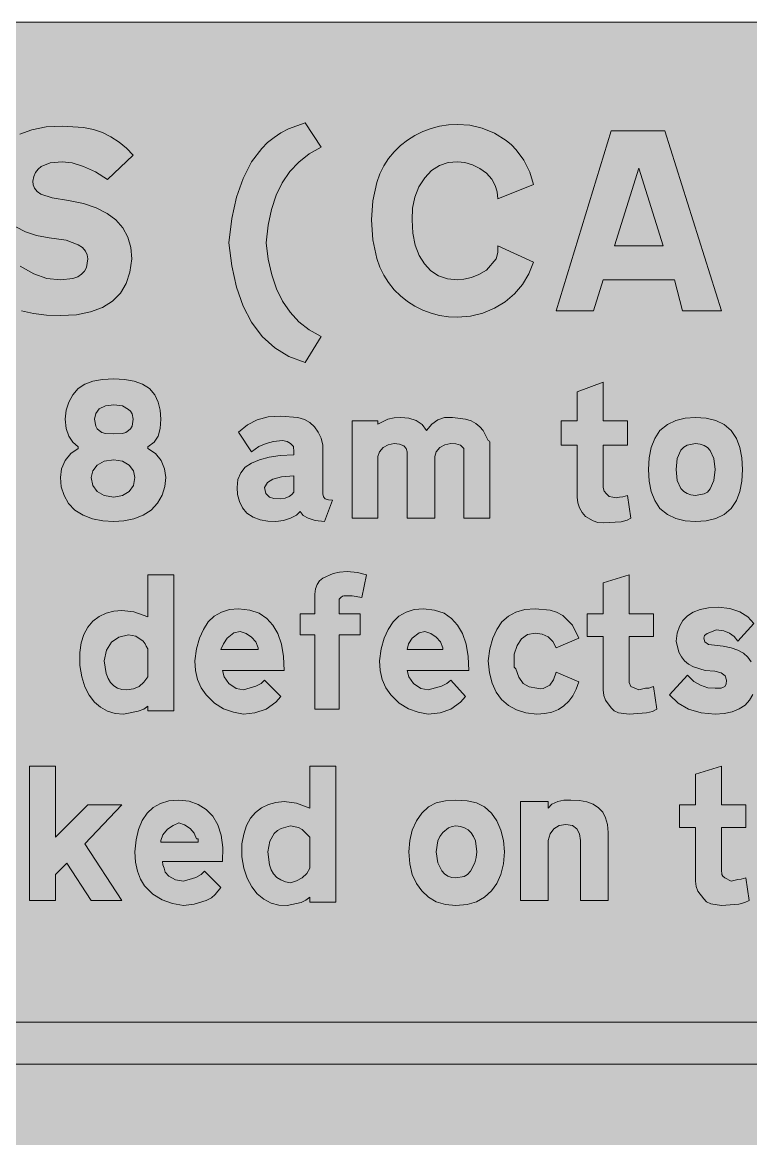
# Model space of a CAD drawing. Header units: metres. Extents: x 10 to 559, y 12 to 260.
# Drawn here: x 248.5 to 329.4, y 135.9 to 259.9 of the extents above; entities that cross this region are included whole.
import ezdxf

# ---------------------------------------------------------------- set-up
doc = ezdxf.new("R2010")
doc.units = ezdxf.units.M
doc.layers.add('FILL_BLACK_000000', color=7, linetype='Continuous', true_color=0x000000)
doc.layers.add('FILL_YELLOW_FFFF00', color=7, linetype='Continuous', true_color=0xffff00)

msp = doc.modelspace()

# ---------------------------------------------------------------- hatches: boundary and pattern name
at = {"layer": 'FILL_BLACK_000000', "true_color": 0x000000}
h = msp.add_hatch(color=7, dxfattribs=at)
h.dxf.hatch_style = 1
h.paths.add_polyline_path([(249.7, 241.88), (249.84, 241.49), (250.12, 241.14), (250.56, 240.84), (251.82, 240.41), (253.62, 240.12), (255.27, 239.78), (256.69, 239.31), (257.9, 238.7), (258.88, 237.96), (259.65, 237.08), (260.2, 236.07), (260.53, 234.92), (260.64, 233.64), (260.45, 232.18), (260.04, 230.91), (259.38, 229.83), (258.5, 228.94), (257.39, 228.24), (256.06, 227.74), (254.5, 227.44), (252.72, 227.34), (251.16, 227.4), (249.73, 227.59), (248.39, 227.87), (247.14, 228.24), (246.07, 228.84), (245.05, 229.57), (244.13, 230.39), (243.36, 231.3), (246.78, 234), (248.26, 232.82), (249.75, 231.97), (251.23, 231.47), (252.72, 231.3), (254.11, 231.46), (254.64, 231.66), (255.06, 231.93), (255.38, 232.27), (255.61, 232.67), (255.78, 233.64), (255.71, 234.09), (255.51, 234.51), (255.17, 234.89), (254.7, 235.21), (253.35, 235.72), (251.46, 235.98), (250.06, 236.25), (248.83, 236.65), (247.76, 237.19), (246.87, 237.87), (246.14, 238.68), (245.59, 239.62), (245.2, 240.7), (244.98, 241.92), (245.17, 243.44), (245.58, 244.75), (246.24, 245.87), (247.12, 246.78), (248.23, 247.49), (249.56, 247.99), (251.12, 248.3), (252.9, 248.4), (255.28, 248.24), (256.39, 248.02), (257.4, 247.68), (258.34, 247.21), (259.24, 246.62), (260.08, 245.93), (260.82, 245.16), (257.94, 242.46), (256.6, 243.3), (255.28, 243.92), (254.04, 244.31), (252.9, 244.44), (251.58, 244.3), (250.6, 243.9), (250.24, 243.6), (249.96, 243.22), (249.77, 242.79), (249.66, 242.28), (249.7, 241.88)])
h = msp.add_hatch(color=7, dxfattribs=at)
h.dxf.hatch_style = 1
h.paths.add_polyline_path([(275.81, 233.59), (276.21, 231.86), (276.74, 230.3), (277.38, 228.96), (278.23, 227.71), (279.2, 226.64), (280.34, 225.75), (281.7, 225), (279.9, 222.12), (278.11, 222.8), (276.53, 223.76), (275.14, 225.03), (273.96, 226.62), (273.01, 228.4), (272.3, 230.49), (271.78, 232.85), (271.44, 235.44), (271.78, 238.11), (272.3, 240.48), (273.01, 242.58), (273.96, 244.44), (275.09, 245.92), (275.73, 246.57), (276.48, 247.14), (277.22, 247.65), (278.06, 248.08), (279.9, 248.76), (281.7, 246.06), (280.37, 245.31), (279.2, 244.4), (278.2, 243.33), (277.36, 242.1), (276.68, 240.7), (276.16, 239.12), (275.79, 237.37), (275.58, 235.44), (275.81, 233.59)])
h = msp.add_hatch(color=7, dxfattribs=at)
h.dxf.hatch_style = 1
h.paths.add_polyline_path([(304.77, 231.98), (304.06, 230.8), (303.17, 229.76), (302.13, 228.87), (300.95, 228.15), (299.66, 227.61), (298.28, 227.28), (296.82, 227.16), (295.82, 227.21), (294.84, 227.36), (293.89, 227.61), (292.97, 227.95), (292.1, 228.38), (291.28, 228.91), (290.51, 229.52), (289.8, 230.22), (289.17, 231), (288.65, 231.83), (288.21, 232.73), (287.87, 233.68), (287.42, 235.74), (287.28, 237.96), (287.42, 240.1), (287.87, 242.14), (288.21, 243.1), (288.65, 243.98), (289.17, 244.8), (289.8, 245.52), (290.51, 246.22), (291.28, 246.83), (292.1, 247.36), (292.97, 247.79), (293.89, 248.13), (294.84, 248.38), (295.82, 248.53), (296.82, 248.58), (298.2, 248.48), (299.59, 248.15), (300.95, 247.59), (302.22, 246.78), (302.83, 246.32), (303.35, 245.77), (304.2, 244.62), (304.88, 243.27), (305.28, 241.92), (301.32, 240.3), (301.25, 241.08), (301.03, 241.81), (300.64, 242.5), (300.06, 243.18), (299.33, 243.68), (298.51, 244.08), (297.66, 244.34), (296.82, 244.44), (295.78, 244.34), (294.82, 244.01), (293.96, 243.45), (293.22, 242.64), (292.54, 241.63), (292.1, 240.5), (291.85, 239.27), (291.78, 237.96), (291.87, 236.49), (292.14, 235.17), (292.57, 234.03), (293.15, 233.08), (293.88, 232.32), (294.74, 231.76), (295.72, 231.42), (296.82, 231.3), (297.55, 231.37), (298.37, 231.57), (299.22, 231.91), (300.06, 232.38), (301.14, 233.64), (301.3, 234.36), (301.32, 235.08), (305.28, 233.28), (304.77, 231.98)])
h = msp.add_hatch(color=7, dxfattribs=at)
h.dxf.hatch_style = 1
h.paths.add_polyline_path([(320.94, 231.3), (313.02, 231.3), (311.94, 227.88), (307.8, 227.88), (313.92, 247.86), (319.86, 247.86), (326.16, 227.88), (321.84, 227.88), (320.94, 231.3)])
h.paths.add_polyline_path([(314.28, 235.08), (319.68, 235.08), (316.98, 243.72), (314.28, 235.08)], flags=16)
h = msp.add_hatch(color=7, dxfattribs=at)
h.dxf.hatch_style = 1
h.paths.add_polyline_path([(255.24, 205.16), (254.34, 205.74), (253.63, 206.48), (253.13, 207.34), (252.82, 208.3), (252.72, 209.34), (252.85, 210.3), (253.24, 211.23), (253.86, 212.02), (254.7, 212.58), (254.7, 212.76), (254.1, 213.26), (253.64, 213.95), (253.36, 214.81), (253.26, 215.82), (253.36, 216.84), (253.64, 217.73), (254.1, 218.53), (254.7, 219.24), (255.45, 219.71), (256.34, 220.05), (257.41, 220.25), (258.66, 220.32), (259.84, 220.25), (260.91, 220.05), (261.85, 219.71), (262.62, 219.24), (263.2, 218.53), (263.59, 217.73), (263.81, 216.84), (263.88, 215.82), (263.81, 214.81), (263.57, 213.95), (263.12, 213.26), (262.44, 212.76), (262.44, 212.58), (263.28, 212.02), (263.9, 211.23), (264.29, 210.3), (264.42, 209.34), (264.32, 208.37), (264.02, 207.4), (263.51, 206.5), (262.8, 205.74), (261.9, 205.16), (260.87, 204.77), (259.76, 204.55), (258.66, 204.48), (257.45, 204.55), (256.3, 204.77), (255.24, 205.16)])
h.paths.add_polyline_path([(256.31, 210.1), (256.14, 209.34), (256.31, 208.47), (256.79, 207.79), (257.58, 207.34), (258.66, 207.18), (259.63, 207.34), (260.37, 207.79), (260.84, 208.47), (261, 209.34), (260.84, 210.1), (260.37, 210.73), (259.63, 211.16), (258.66, 211.32), (257.58, 211.16), (256.79, 210.73), (256.31, 210.1)], flags=16)
h.paths.add_polyline_path([(260.52, 216.71), (260.28, 216.9), (259.61, 217.3), (258.66, 217.44), (257.72, 217.31), (257.04, 216.97), (256.64, 216.45), (256.5, 215.82), (256.64, 215.05), (256.8, 214.76), (257.04, 214.56), (257.34, 214.35), (257.72, 214.24), (258.66, 214.2), (259.61, 214.24), (259.98, 214.35), (260.28, 214.56), (260.52, 214.76), (260.69, 215.05), (260.82, 215.82), (260.69, 216.43), (260.52, 216.71)], flags=16)
h = msp.add_hatch(color=7, dxfattribs=at)
h.dxf.hatch_style = 1
h.paths.add_polyline_path([(315.72, 215.64), (315.72, 212.94), (313.02, 212.94), (313.02, 208.26), (313.13, 207.83), (313.38, 207.54), (313.67, 207.23), (314.1, 207.18), (314.46, 207.11), (314.82, 207.18), (315.2, 207.2), (315.72, 207.36), (316.08, 204.84), (315.68, 204.6), (315.02, 204.44), (313.02, 204.3), (312.41, 204.36), (311.9, 204.53), (311.04, 205.02), (310.67, 205.46), (310.39, 205.97), (310.2, 206.54), (310.14, 207.18), (310.14, 212.94), (308.34, 212.94), (308.34, 215.64), (310.14, 215.64), (310.14, 218.88), (313.02, 219.96), (313.02, 215.64), (315.72, 215.64)])
h = msp.add_hatch(color=7, dxfattribs=at)
h.dxf.hatch_style = 1
h.paths.add_polyline_path([(281.03, 204.59), (280.26, 204.84), (279.68, 205.13), (279.36, 205.56), (278.94, 205.16), (278.28, 204.82), (277.49, 204.57), (276.66, 204.48), (275.75, 204.52), (274.91, 204.66), (274.13, 204.94), (273.42, 205.38), (272.95, 205.98), (272.61, 206.69), (272.41, 207.46), (272.34, 208.26), (272.44, 209.14), (272.75, 209.88), (273.25, 210.49), (273.96, 210.96), (274.84, 211.33), (275.9, 211.61), (277.15, 211.8), (278.64, 211.86), (278.64, 212.22), (278.6, 212.81), (278.28, 213.12), (277.9, 213.37), (277.38, 213.48), (276.41, 213.37), (275.58, 213.12), (274.77, 212.81), (273.96, 212.22), (272.52, 214.38), (273.5, 215.19), (274.59, 215.75), (275.81, 216.08), (277.2, 216.18), (279.09, 216.02), (279.83, 215.8), (280.44, 215.46), (280.94, 214.99), (281.36, 214.4), (281.68, 213.71), (281.88, 212.94), (281.88, 207.54), (281.95, 207.2), (282.15, 206.98), (282.49, 206.86), (282.96, 206.82), (282.06, 204.48), (281.03, 204.59)])
h.paths.add_polyline_path([(275.94, 207.18), (276.44, 207.02), (277.2, 207), (277.7, 207.06), (278.12, 207.23), (278.44, 207.46), (278.64, 207.72), (278.64, 209.52), (277.27, 209.41), (276.3, 209.16), (275.72, 208.78), (275.4, 208.26), (275.54, 207.59), (275.94, 207.18)], flags=16)
h = msp.add_hatch(color=7, dxfattribs=at)
h.dxf.hatch_style = 1
h.paths.add_polyline_path([(294.86, 212.67), (294.45, 212.21), (294.3, 211.68), (294.3, 204.84), (291.24, 204.84), (291.24, 212.22), (291.14, 212.59), (290.86, 212.87), (290.4, 213.06), (289.8, 213.12), (289.14, 213), (288.56, 212.67), (288.15, 212.21), (288, 211.68), (288, 204.84), (285.12, 204.84), (285.12, 215.64), (288, 215.64), (288, 215.28), (289.08, 215.82), (289.8, 215.98), (290.52, 216), (291.43, 215.93), (292.23, 215.68), (292.9, 215.24), (293.4, 214.56), (293.98, 215.27), (294.64, 215.75), (295.4, 216), (296.28, 216), (297.73, 215.83), (298.34, 215.63), (298.87, 215.35), (299.32, 214.99), (299.7, 214.56), (300.24, 213.48), (300.4, 213.39), (300.42, 213.3), (300.42, 213.12), (300.42, 212.94), (300.42, 204.84), (297.54, 204.84), (297.54, 212.22), (297.54, 212.58), (297.18, 212.94), (296.64, 213.1), (296.1, 213.12), (295.44, 213), (294.86, 212.67)])
h = msp.add_hatch(color=7, dxfattribs=at)
h.dxf.hatch_style = 1
h.paths.add_polyline_path([(328.21, 207.81), (327.82, 206.8), (327.24, 205.92), (326.47, 205.24), (325.53, 204.79), (324.46, 204.55), (323.28, 204.48), (322.13, 204.55), (321.1, 204.79), (320.17, 205.24), (319.32, 205.92), (318.74, 206.8), (318.35, 207.81), (318.13, 208.96), (318.06, 210.24), (318.13, 211.52), (318.35, 212.67), (318.74, 213.68), (319.32, 214.56), (320.17, 215.24), (321.1, 215.68), (322.13, 215.93), (323.28, 216), (324.46, 215.93), (325.53, 215.68), (326.47, 215.24), (327.24, 214.56), (327.82, 213.68), (328.21, 212.67), (328.43, 211.52), (328.5, 210.24), (328.43, 208.96), (328.21, 207.81)])
h.paths.add_polyline_path([(324.9, 212.35), (324.6, 212.68), (324.22, 212.92), (323.79, 213.07), (323.28, 213.12), (322.33, 212.96), (321.96, 212.74), (321.66, 212.4), (321.25, 211.45), (321.12, 210.24), (321.25, 209.03), (321.66, 208.12), (321.96, 207.8), (322.33, 207.56), (322.77, 207.41), (323.28, 207.36), (324.22, 207.52), (324.6, 207.74), (324.9, 208.08), (325.3, 209.02), (325.44, 210.24), (325.3, 211.45), (324.9, 212.35)], flags=16)
h = msp.add_hatch(color=7, dxfattribs=at)
h.dxf.hatch_style = 1
h.paths.add_polyline_path([(265.32, 198.54), (265.32, 183.42), (262.44, 183.42), (262.44, 183.96), (261.97, 183.62), (261.36, 183.38), (259.74, 183.06), (258.82, 183.14), (257.97, 183.4), (257.19, 183.82), (256.5, 184.41), (255.91, 185.17), (255.44, 186.1), (255.09, 187.19), (254.88, 188.46), (254.88, 189.9), (255.03, 190.98), (255.33, 191.92), (255.78, 192.73), (256.34, 193.39), (257.02, 193.91), (257.79, 194.28), (258.64, 194.5), (259.56, 194.58), (260.86, 194.42), (262.44, 193.86), (262.44, 198.54), (265.32, 198.54)])
h.paths.add_polyline_path([(262.42, 190.33), (262.26, 190.62), (262.15, 190.89), (261.9, 191.16), (261.09, 191.72), (260.28, 191.88), (259.2, 191.61), (258.39, 191.05), (257.85, 190.18), (257.58, 189), (257.82, 187.58), (258.03, 187.03), (258.3, 186.57), (258.64, 186.22), (259.05, 185.96), (259.53, 185.81), (260.1, 185.76), (260.85, 185.86), (261.47, 186.14), (262, 186.6), (262.44, 187.2), (262.44, 189.9), (262.42, 190.33)], flags=16)
h = msp.add_hatch(color=7, dxfattribs=at)
h.dxf.hatch_style = 1
h.paths.add_polyline_path([(280.98, 183.6), (280.98, 191.88), (279.36, 191.88), (279.36, 194.22), (280.98, 194.22), (280.98, 196.38), (281.04, 196.99), (281.23, 197.48), (281.51, 197.87), (281.88, 198.18), (283.03, 198.68), (283.73, 198.84), (284.58, 198.9), (285.73, 198.79), (286.74, 198.54), (286.2, 196.02), (285.12, 196.2), (284.22, 196.2), (284.04, 196.18), (283.86, 196.02), (283.7, 195.84), (283.68, 195.66), (283.68, 194.22), (286.02, 194.22), (286.02, 191.88), (283.68, 191.88), (283.68, 183.6), (280.98, 183.6)])
h = msp.add_hatch(color=7, dxfattribs=at)
h.dxf.hatch_style = 1
h.paths.add_polyline_path([(318.6, 194.22), (318.6, 191.7), (315.9, 191.7), (315.9, 187.02), (315.92, 186.57), (316.08, 186.12), (316.98, 185.76), (317.7, 185.94), (318.08, 185.96), (318.6, 186.12), (318.96, 183.6), (318.48, 183.36), (317.83, 183.19), (315.9, 183.06), (314.71, 183.22), (314.25, 183.44), (313.92, 183.78), (313.27, 184.63), (313.08, 185.15), (313.02, 185.76), (313.02, 191.7), (311.22, 191.7), (311.22, 194.22), (313.02, 194.22), (313.02, 197.64), (315.9, 198.54), (315.9, 194.22), (318.6, 194.22)])
h = msp.add_hatch(color=7, dxfattribs=at)
h.dxf.hatch_style = 1
h.paths.add_polyline_path([(270.9, 187.2), (271.44, 186.48), (272.25, 185.92), (273.06, 185.76), (274.43, 186.17), (275.01, 186.47), (275.4, 186.84), (277.2, 185.04), (276.66, 184.39), (275.58, 183.6), (274.32, 183.2), (273.06, 183.06), (271.96, 183.27), (270.85, 183.67), (269.82, 184.3), (268.92, 185.22), (268.34, 185.99), (267.95, 186.91), (267.73, 187.93), (267.66, 189), (267.85, 190.33), (268.17, 191.49), (268.6, 192.48), (269.14, 193.3), (269.81, 193.93), (270.6, 194.39), (271.5, 194.67), (272.52, 194.76), (273.77, 194.63), (274.81, 194.27), (275.66, 193.7), (276.3, 192.96), (276.88, 192.02), (277.27, 190.85), (277.49, 189.47), (277.56, 187.92), (270.72, 187.92), (270.9, 187.2)])
h.paths.add_polyline_path([(274.68, 190.44), (274.42, 191.08), (273.96, 191.61), (273.36, 192.01), (272.7, 192.24), (271.98, 192.08), (271.26, 191.52), (270.83, 190.89), (270.54, 190.26), (274.68, 190.26), (274.68, 190.44)], flags=16)
h = msp.add_hatch(color=7, dxfattribs=at)
h.dxf.hatch_style = 1
h.paths.add_polyline_path([(291.42, 187.2), (291.96, 186.48), (292.77, 185.92), (293.58, 185.76), (295.04, 186.17), (295.63, 186.47), (296.1, 186.84), (297.72, 185.04), (297.18, 184.39), (296.1, 183.6), (294.91, 183.2), (293.58, 183.06), (292.48, 183.27), (291.38, 183.67), (290.34, 184.3), (289.44, 185.22), (288.86, 185.99), (288.47, 186.91), (288.25, 187.93), (288.18, 189), (288.37, 190.33), (288.69, 191.49), (289.12, 192.48), (289.67, 193.3), (290.33, 193.93), (291.12, 194.39), (292.02, 194.67), (293.04, 194.76), (294.29, 194.63), (295.34, 194.27), (296.18, 193.7), (296.82, 192.96), (297.4, 192.02), (297.79, 190.85), (298.01, 189.47), (298.08, 187.92), (291.24, 187.92), (291.42, 187.2)])
h.paths.add_polyline_path([(295.2, 190.44), (294.94, 191.08), (294.48, 191.61), (293.88, 192.01), (293.22, 192.24), (292.57, 192.08), (291.78, 191.52), (291.38, 190.89), (291.24, 190.26), (295.2, 190.26), (295.2, 190.44)], flags=16)
h = msp.add_hatch(color=7, dxfattribs=at)
h.dxf.hatch_style = 1
h.paths.add_polyline_path([(307.13, 194.6), (307.84, 194.38), (308.52, 194.04), (309.6, 192.96), (310.32, 191.52), (307.8, 190.44), (307.43, 191.15), (306.9, 191.66), (306.23, 191.96), (305.46, 192.06), (304.61, 191.9), (303.95, 191.43), (303.46, 190.69), (303.12, 189.72), (303.12, 189), (303.12, 188.28), (303.3, 188.1), (303.64, 187.16), (304.13, 186.48), (304.79, 186.08), (305.64, 185.94), (306.02, 185.87), (306.36, 185.92), (307.08, 186.3), (307.51, 186.89), (307.8, 187.74), (310.32, 186.66), (310.02, 185.83), (309.64, 185.11), (309.19, 184.49), (308.65, 183.98), (308.04, 183.58), (307.33, 183.29), (306.54, 183.12), (305.64, 183.06), (304.43, 183.21), (303.38, 183.53), (302.48, 184.02), (301.73, 184.68), (301.13, 185.51), (300.68, 186.5), (300.38, 187.67), (300.24, 189), (300.43, 190.33), (300.75, 191.49), (301.2, 192.48), (301.77, 193.3), (302.48, 193.93), (303.33, 194.39), (304.32, 194.67), (305.46, 194.76), (307.13, 194.6)])
h = msp.add_hatch(color=7, dxfattribs=at)
h.dxf.hatch_style = 1
h.paths.add_polyline_path([(329.86, 186.01), (329.64, 185.26), (329.28, 184.62), (328.77, 184.07), (328.13, 183.64), (327.36, 183.32), (326.46, 183.13), (325.44, 183.06), (323.89, 183.19), (322.51, 183.6), (321.34, 184.27), (320.4, 185.22), (322.38, 187.38), (323.1, 186.7), (323.82, 186.3), (324.63, 185.98), (325.44, 185.94), (326.11, 185.96), (326.52, 186.12), (326.68, 186.41), (326.7, 186.84), (326.56, 187.31), (326.14, 187.65), (325.41, 187.85), (324.36, 187.92), (323.04, 188.32), (322.51, 188.63), (322.06, 189), (321.7, 189.44), (321.42, 189.94), (321.12, 191.16), (321.25, 192.05), (321.5, 192.81), (321.87, 193.46), (322.38, 193.99), (323.02, 194.41), (323.8, 194.7), (324.73, 194.88), (325.8, 194.94), (327.08, 194.81), (328.18, 194.44), (329.09, 193.88), (329.76, 193.14), (327.96, 191.16), (327.58, 191.68), (327.06, 192.06), (326.41, 192.31), (325.62, 192.42), (324.56, 192.04), (324.28, 191.79), (324.18, 191.52), (324.31, 191.09), (324.72, 190.8), (326.34, 190.62), (327.22, 190.44), (327.97, 190.18), (328.59, 189.84), (329.08, 189.4), (329.47, 188.89), (329.73, 188.29), (329.89, 187.61), (329.94, 186.84), (329.86, 186.01)])
h = msp.add_hatch(color=7, dxfattribs=at)
h.dxf.hatch_style = 1
h.paths.add_polyline_path([(249.3, 177.3), (252.18, 177.3), (252.18, 169.38), (255.78, 172.98), (259.56, 172.98), (255.42, 168.66), (259.56, 162.36), (256.14, 162.36), (253.44, 166.5), (252.18, 165.24), (252.18, 162.36), (249.3, 162.36), (249.3, 177.3)])
h = msp.add_hatch(color=7, dxfattribs=at)
h.dxf.hatch_style = 1
h.paths.add_polyline_path([(283.32, 177.3), (283.32, 162.18), (280.44, 162.18), (280.44, 162.72), (280, 162.38), (279.45, 162.13), (277.92, 161.82), (276.99, 161.85), (276.12, 162.08), (275.31, 162.5), (274.59, 163.1), (273.97, 163.88), (273.47, 164.83), (273.1, 165.95), (272.88, 167.22), (272.88, 168.66), (273.08, 169.74), (273.41, 170.68), (273.85, 171.49), (274.41, 172.15), (275.07, 172.67), (275.82, 173.04), (276.65, 173.26), (277.56, 173.34), (278.93, 173.18), (280.44, 172.62), (280.44, 177.3), (283.32, 177.3)])
h.paths.add_polyline_path([(280.44, 169.38), (280.08, 169.74), (279.9, 169.92), (279.57, 170.26), (279.16, 170.48), (278.28, 170.64), (277.23, 170.37), (276.82, 170.12), (276.48, 169.81), (276, 168.94), (275.76, 167.76), (275.93, 166.34), (276.13, 165.78), (276.41, 165.31), (276.77, 164.93), (277.2, 164.65), (277.71, 164.45), (278.28, 164.34), (278.95, 164.54), (279.56, 164.88), (280.08, 165.35), (280.44, 165.96), (280.44, 168.66), (280.44, 169.38)], flags=16)
h = msp.add_hatch(color=7, dxfattribs=at)
h.dxf.hatch_style = 1
h.paths.add_polyline_path([(328.86, 172.98), (328.86, 170.46), (326.16, 170.46), (326.16, 165.78), (326.21, 165.26), (326.31, 165.05), (326.52, 164.88), (327.24, 164.52), (327.96, 164.7), (328.34, 164.72), (328.86, 164.88), (329.22, 162.36), (328.74, 162.12), (328.1, 161.96), (326.16, 161.82), (324.97, 161.98), (324.51, 162.2), (324.18, 162.54), (323.53, 163.4), (323.34, 163.91), (323.28, 164.52), (323.28, 170.46), (321.48, 170.46), (321.48, 172.98), (323.28, 172.98), (323.28, 176.4), (326.16, 177.3), (326.16, 172.98), (328.86, 172.98)])
h = msp.add_hatch(color=7, dxfattribs=at)
h.dxf.hatch_style = 1
h.paths.add_polyline_path([(264.08, 166.32), (264.24, 165.96), (264.37, 165.51), (264.78, 165.06), (265.52, 164.66), (266.4, 164.52), (267.77, 164.93), (268.35, 165.23), (268.74, 165.6), (270.54, 163.8), (269.93, 163.01), (269.5, 162.66), (268.92, 162.36), (267.59, 161.96), (266.4, 161.82), (265.19, 162.03), (264.04, 162.43), (262.98, 163.06), (262.08, 163.98), (261.61, 164.72), (261.27, 165.6), (261.07, 166.61), (261, 167.76), (261.13, 169.09), (261.4, 170.25), (261.81, 171.24), (262.35, 172.06), (263.02, 172.69), (263.83, 173.15), (264.78, 173.43), (265.86, 173.52), (267.01, 173.39), (268.02, 173.03), (268.9, 172.46), (269.64, 171.72), (270.21, 170.78), (270.58, 169.61), (270.75, 168.23), (270.72, 166.68), (264.06, 166.68), (264.08, 166.32)])
h.paths.add_polyline_path([(268.02, 169.2), (267.84, 169.2), (267.58, 169.84), (267.12, 170.37), (266.52, 170.77), (265.86, 171), (265.23, 170.71), (264.6, 170.28), (264.1, 169.65), (263.88, 169.02), (263.88, 168.84), (268.02, 168.84), (268.02, 169.2)], flags=16)
h = msp.add_hatch(color=7, dxfattribs=at)
h.dxf.hatch_style = 1
h.paths.add_polyline_path([(301.66, 165.26), (301.2, 164.24), (300.6, 163.44), (299.85, 162.73), (298.96, 162.23), (297.89, 161.92), (296.64, 161.82), (295.49, 161.92), (294.48, 162.23), (293.6, 162.73), (292.86, 163.44), (292.26, 164.24), (291.8, 165.26), (291.52, 166.45), (291.42, 167.76), (291.52, 169.04), (291.8, 170.19), (292.26, 171.2), (292.86, 172.08), (293.6, 172.76), (294.48, 173.21), (295.49, 173.45), (296.64, 173.52), (297.89, 173.45), (298.96, 173.21), (299.85, 172.76), (300.6, 172.08), (301.2, 171.2), (301.66, 170.19), (301.94, 169.04), (302.04, 167.76), (301.94, 166.45), (301.66, 165.26)])
h.paths.add_polyline_path([(298.62, 169.46), (298.35, 169.88), (298.01, 170.2), (297.61, 170.44), (297.15, 170.59), (296.64, 170.64), (296.24, 170.58), (295.85, 170.42), (295.2, 169.92), (294.86, 169.48), (294.64, 168.98), (294.48, 167.76), (294.64, 166.55), (295.09, 165.65), (295.4, 165.32), (295.77, 165.08), (296.19, 164.93), (296.64, 164.88), (297.58, 165.04), (297.96, 165.26), (298.26, 165.6), (298.76, 166.55), (298.92, 167.12), (298.98, 167.76), (298.82, 168.97), (298.62, 169.46)], flags=16)
h = msp.add_hatch(color=7, dxfattribs=at)
h.dxf.hatch_style = 1
h.paths.add_polyline_path([(310.5, 162.36), (310.5, 169.02), (310.4, 169.76), (310.09, 170.32), (309.59, 170.69), (308.88, 170.82), (308.14, 170.69), (307.55, 170.32), (307.13, 169.76), (306.9, 169.02), (306.9, 162.36), (303.84, 162.36), (303.84, 173.34), (306.9, 173.34), (306.9, 172.62), (307.3, 173.05), (307.98, 173.34), (308.63, 173.5), (309.42, 173.52), (310.37, 173.47), (311.21, 173.31), (311.92, 173.05), (312.5, 172.66), (312.96, 172.17), (313.29, 171.55), (313.49, 170.8), (313.56, 169.92), (313.56, 162.36), (310.5, 162.36)])
h = msp.add_hatch(color=7, dxfattribs=at)
h.dxf.hatch_style = 1
h.paths.add_polyline_path([(63.54, 144.18), (63.54, 148.86), (496.98, 148.86), (492.3, 153.54), (499.32, 153.54), (506.34, 146.52), (499.32, 139.32), (492.3, 139.32), (496.98, 144.18), (63.54, 144.18)])
at = {"layer": 'FILL_YELLOW_FFFF00', "true_color": 0xffff00}
h = msp.add_hatch(color=7, dxfattribs=at)
h.dxf.hatch_style = 1
h.paths.add_polyline_path([(553.87, 259.76), (555.21, 259.31), (556.42, 258.63), (557.46, 257.76), (558.3, 256.72), (558.92, 255.51), (559.31, 254.17), (559.44, 252.72), (559.44, 18.9), (559.4, 17.57), (559.29, 16.95), (559.08, 16.38), (558.41, 15.05), (557.46, 13.86), (556.32, 12.94), (555.08, 12.33), (553.76, 11.99), (552.42, 11.88), (17.46, 11.88), (16.12, 11.99), (14.81, 12.33), (13.56, 12.94), (12.42, 13.86), (11.48, 15.03), (10.8, 16.31), (10.4, 17.63), (10.26, 18.9), (10.26, 252.72), (10.4, 254.07), (10.8, 255.42), (11.48, 256.66), (12.42, 257.76), (13.52, 258.71), (14.76, 259.38), (16.11, 259.79), (17.46, 259.92), (552.42, 259.92), (553.87, 259.76)])

# ---------------------------------------------------------------- linework, layer by layer
at = {"layer": 'FILL_BLACK_000000', "lineweight": 0, "true_color": 0x000000}
for points in [[(248.23, 247.49), (249.56, 247.99), (251.12, 248.3), (252.9, 248.4), (255.28, 248.24), (256.39, 248.02), (257.4, 247.68), (258.34, 247.21), (259.24, 246.62), (260.08, 245.93), (260.82, 245.16), (257.94, 242.46), (256.6, 243.3), (255.28, 243.92), (254.04, 244.31), (252.9, 244.44), (251.58, 244.3), (250.6, 243.9), (250.24, 243.6), (249.96, 243.22), (249.77, 242.79), (249.66, 242.28), (249.7, 241.88), (249.84, 241.49), (250.12, 241.14), (250.56, 240.84), (251.82, 240.41), (253.62, 240.12), (255.27, 239.78), (256.69, 239.31), (257.9, 238.7), (258.88, 237.96), (259.65, 237.08), (260.2, 236.07), (260.53, 234.92), (260.64, 233.64), (260.45, 232.18), (260.04, 230.91), (259.38, 229.83), (258.5, 228.94), (257.39, 228.24), (256.06, 227.74), (254.5, 227.44), (252.72, 227.34), (251.16, 227.4), (249.73, 227.59), (248.39, 227.87)], [(248.26, 232.82), (249.75, 231.97), (251.23, 231.47), (252.72, 231.3), (254.11, 231.46), (254.64, 231.66), (255.06, 231.93), (255.38, 232.27), (255.61, 232.67), (255.78, 233.64), (255.71, 234.09), (255.51, 234.51), (255.17, 234.89), (254.7, 235.21), (253.35, 235.72), (251.46, 235.98), (250.06, 236.25), (248.83, 236.65), (247.76, 237.19)], [(329.64, 185.26), (329.28, 184.62), (328.77, 184.07), (328.13, 183.64), (327.36, 183.32), (326.46, 183.13), (325.44, 183.06), (323.89, 183.19), (322.51, 183.6), (321.34, 184.27), (320.4, 185.22), (322.38, 187.38), (323.1, 186.7), (323.82, 186.3), (324.63, 185.98), (325.44, 185.94), (326.11, 185.96), (326.52, 186.12), (326.68, 186.41), (326.7, 186.84), (326.56, 187.31), (326.14, 187.65), (325.41, 187.85), (324.36, 187.92), (323.04, 188.32), (322.51, 188.63), (322.06, 189), (321.7, 189.44), (321.42, 189.94), (321.12, 191.16), (321.25, 192.05), (321.5, 192.81), (321.87, 193.46), (322.38, 193.99), (323.02, 194.41), (323.8, 194.7), (324.73, 194.88), (325.8, 194.94), (327.08, 194.81), (328.18, 194.44), (329.09, 193.88), (329.76, 193.14), (327.96, 191.16), (327.58, 191.68), (327.06, 192.06), (326.41, 192.31), (325.62, 192.42), (324.56, 192.04), (324.28, 191.79), (324.18, 191.52), (324.31, 191.09), (324.72, 190.8), (326.34, 190.62), (327.22, 190.44), (327.97, 190.18), (328.59, 189.84), (329.08, 189.4), (329.47, 188.89)]]:
    msp.add_lwpolyline(points, dxfattribs=at)
for points in [[(275.81, 233.59), (276.21, 231.86), (276.74, 230.3), (277.38, 228.96), (278.23, 227.71), (279.2, 226.64), (280.34, 225.75), (281.7, 225), (279.9, 222.12), (278.11, 222.8), (276.53, 223.76), (275.14, 225.03), (273.96, 226.62), (273.01, 228.4), (272.3, 230.49), (271.78, 232.85), (271.44, 235.44), (271.78, 238.11), (272.3, 240.48), (273.01, 242.58), (273.96, 244.44), (275.09, 245.92), (275.73, 246.57), (276.48, 247.14), (277.22, 247.65), (278.06, 248.08), (279.9, 248.76), (281.7, 246.06), (280.37, 245.31), (279.2, 244.4), (278.2, 243.33), (277.36, 242.1), (276.68, 240.7), (276.16, 239.12), (275.79, 237.37), (275.58, 235.44)], [(304.77, 231.98), (304.06, 230.8), (303.17, 229.76), (302.13, 228.87), (300.95, 228.15), (299.66, 227.61), (298.28, 227.28), (296.82, 227.16), (295.82, 227.21), (294.84, 227.36), (293.89, 227.61), (292.97, 227.95), (292.1, 228.38), (291.28, 228.91), (290.51, 229.52), (289.8, 230.22), (289.17, 231), (288.65, 231.83), (288.21, 232.73), (287.87, 233.68), (287.42, 235.74), (287.28, 237.96), (287.42, 240.1), (287.87, 242.14), (288.21, 243.1), (288.65, 243.98), (289.17, 244.8), (289.8, 245.52), (290.51, 246.22), (291.28, 246.83), (292.1, 247.36), (292.97, 247.79), (293.89, 248.13), (294.84, 248.38), (295.82, 248.53), (296.82, 248.58), (298.2, 248.48), (299.59, 248.15), (300.95, 247.59), (302.22, 246.78), (302.83, 246.32), (303.35, 245.77), (304.2, 244.62), (304.88, 243.27), (305.28, 241.92), (301.32, 240.3), (301.25, 241.08), (301.03, 241.81), (300.64, 242.5), (300.06, 243.18), (299.33, 243.68), (298.51, 244.08), (297.66, 244.34), (296.82, 244.44), (295.78, 244.34), (294.82, 244.01), (293.96, 243.45), (293.22, 242.64), (292.54, 241.63), (292.1, 240.5), (291.85, 239.27), (291.78, 237.96), (291.87, 236.49), (292.14, 235.17), (292.57, 234.03), (293.15, 233.08), (293.88, 232.32), (294.74, 231.76), (295.72, 231.42), (296.82, 231.3), (297.55, 231.37), (298.37, 231.57), (299.22, 231.91), (300.06, 232.38), (301.14, 233.64), (301.3, 234.36), (301.32, 235.08), (305.28, 233.28)], [(320.94, 231.3), (313.02, 231.3), (311.94, 227.88), (307.8, 227.88), (313.92, 247.86), (319.86, 247.86), (326.16, 227.88), (321.84, 227.88)], [(314.28, 235.08), (319.68, 235.08), (316.98, 243.72)], [(255.24, 205.16), (254.34, 205.74), (253.63, 206.48), (253.13, 207.34), (252.82, 208.3), (252.72, 209.34), (252.85, 210.3), (253.24, 211.23), (253.86, 212.02), (254.7, 212.58), (254.7, 212.76), (254.1, 213.26), (253.64, 213.95), (253.36, 214.81), (253.26, 215.82), (253.36, 216.84), (253.64, 217.73), (254.1, 218.53), (254.7, 219.24), (255.45, 219.71), (256.34, 220.05), (257.41, 220.25), (258.66, 220.32), (259.84, 220.25), (260.91, 220.05), (261.85, 219.71), (262.62, 219.24), (263.2, 218.53), (263.59, 217.73), (263.81, 216.84), (263.88, 215.82), (263.81, 214.81), (263.57, 213.95), (263.12, 213.26), (262.44, 212.76), (262.44, 212.58), (263.28, 212.02), (263.9, 211.23), (264.29, 210.3), (264.42, 209.34), (264.32, 208.37), (264.02, 207.4), (263.51, 206.5), (262.8, 205.74), (261.9, 205.16), (260.87, 204.77), (259.76, 204.55), (258.66, 204.48), (257.45, 204.55), (256.3, 204.77)], [(315.72, 215.64), (315.72, 212.94), (313.02, 212.94), (313.02, 208.26), (313.13, 207.83), (313.38, 207.54), (313.67, 207.23), (314.1, 207.18), (314.46, 207.11), (314.82, 207.18), (315.2, 207.2), (315.72, 207.36), (316.08, 204.84), (315.68, 204.6), (315.02, 204.44), (313.02, 204.3), (312.41, 204.36), (311.9, 204.53), (311.04, 205.02), (310.67, 205.46), (310.39, 205.97), (310.2, 206.54), (310.14, 207.18), (310.14, 212.94), (308.34, 212.94), (308.34, 215.64), (310.14, 215.64), (310.14, 218.88), (313.02, 219.96), (313.02, 215.64)], [(260.52, 216.71), (260.28, 216.9), (259.61, 217.3), (258.66, 217.44), (257.72, 217.31), (257.04, 216.97), (256.64, 216.45), (256.5, 215.82), (256.64, 215.05), (256.8, 214.76), (257.04, 214.56), (257.34, 214.35), (257.72, 214.24), (258.66, 214.2), (259.61, 214.24), (259.98, 214.35), (260.28, 214.56), (260.52, 214.76), (260.69, 215.05), (260.82, 215.82), (260.69, 216.43)], [(281.03, 204.59), (280.26, 204.84), (279.68, 205.13), (279.36, 205.56), (278.94, 205.16), (278.28, 204.82), (277.49, 204.57), (276.66, 204.48), (275.75, 204.52), (274.91, 204.66), (274.13, 204.94), (273.42, 205.38), (272.95, 205.98), (272.61, 206.69), (272.41, 207.46), (272.34, 208.26), (272.44, 209.14), (272.75, 209.88), (273.25, 210.49), (273.96, 210.96), (274.84, 211.33), (275.9, 211.61), (277.15, 211.8), (278.64, 211.86), (278.64, 212.22), (278.6, 212.81), (278.28, 213.12), (277.9, 213.37), (277.38, 213.48), (276.41, 213.37), (275.58, 213.12), (274.77, 212.81), (273.96, 212.22), (272.52, 214.38), (273.5, 215.19), (274.59, 215.75), (275.81, 216.08), (277.2, 216.18), (279.09, 216.02), (279.83, 215.8), (280.44, 215.46), (280.94, 214.99), (281.36, 214.4), (281.68, 213.71), (281.88, 212.94), (281.88, 207.54), (281.95, 207.2), (282.15, 206.98), (282.49, 206.86), (282.96, 206.82), (282.06, 204.48)], [(294.86, 212.67), (294.45, 212.21), (294.3, 211.68), (294.3, 204.84), (291.24, 204.84), (291.24, 212.22), (291.14, 212.59), (290.86, 212.87), (290.4, 213.06), (289.8, 213.12), (289.14, 213), (288.56, 212.67), (288.15, 212.21), (288, 211.68), (288, 204.84), (285.12, 204.84), (285.12, 215.64), (288, 215.64), (288, 215.28), (289.08, 215.82), (289.8, 215.98), (290.52, 216), (291.43, 215.93), (292.23, 215.68), (292.9, 215.24), (293.4, 214.56), (293.98, 215.27), (294.64, 215.75), (295.4, 216), (296.28, 216), (297.73, 215.83), (298.34, 215.63), (298.87, 215.35), (299.32, 214.99), (299.7, 214.56), (300.24, 213.48), (300.4, 213.39), (300.42, 213.3), (300.42, 213.12), (300.42, 212.94), (300.42, 204.84), (297.54, 204.84), (297.54, 212.22), (297.54, 212.58), (297.18, 212.94), (296.64, 213.1), (296.1, 213.12), (295.44, 213)], [(328.21, 207.81), (327.82, 206.8), (327.24, 205.92), (326.47, 205.24), (325.53, 204.79), (324.46, 204.55), (323.28, 204.48), (322.13, 204.55), (321.1, 204.79), (320.17, 205.24), (319.32, 205.92), (318.74, 206.8), (318.35, 207.81), (318.13, 208.96), (318.06, 210.24), (318.13, 211.52), (318.35, 212.67), (318.74, 213.68), (319.32, 214.56), (320.17, 215.24), (321.1, 215.68), (322.13, 215.93), (323.28, 216), (324.46, 215.93), (325.53, 215.68), (326.47, 215.24), (327.24, 214.56), (327.82, 213.68), (328.21, 212.67), (328.43, 211.52), (328.5, 210.24), (328.43, 208.96)], [(324.9, 212.35), (324.6, 212.68), (324.22, 212.92), (323.79, 213.07), (323.28, 213.12), (322.33, 212.96), (321.96, 212.74), (321.66, 212.4), (321.25, 211.45), (321.12, 210.24), (321.25, 209.03), (321.66, 208.12), (321.96, 207.8), (322.33, 207.56), (322.77, 207.41), (323.28, 207.36), (324.22, 207.52), (324.6, 207.74), (324.9, 208.08), (325.3, 209.02), (325.44, 210.24), (325.3, 211.45)], [(256.31, 210.1), (256.14, 209.34), (256.31, 208.47), (256.79, 207.79), (257.58, 207.34), (258.66, 207.18), (259.63, 207.34), (260.37, 207.79), (260.84, 208.47), (261, 209.34), (260.84, 210.1), (260.37, 210.73), (259.63, 211.16), (258.66, 211.32), (257.58, 211.16), (256.79, 210.73)], [(275.94, 207.18), (276.44, 207.02), (277.2, 207), (277.7, 207.06), (278.12, 207.23), (278.44, 207.46), (278.64, 207.72), (278.64, 209.52), (277.27, 209.41), (276.3, 209.16), (275.72, 208.78), (275.4, 208.26), (275.54, 207.59)], [(265.32, 198.54), (265.32, 183.42), (262.44, 183.42), (262.44, 183.96), (261.97, 183.62), (261.36, 183.38), (259.74, 183.06), (258.82, 183.14), (257.97, 183.4), (257.19, 183.82), (256.5, 184.41), (255.91, 185.17), (255.44, 186.1), (255.09, 187.19), (254.88, 188.46), (254.88, 189.9), (255.03, 190.98), (255.33, 191.92), (255.78, 192.73), (256.34, 193.39), (257.02, 193.91), (257.79, 194.28), (258.64, 194.5), (259.56, 194.58), (260.86, 194.42), (262.44, 193.86), (262.44, 198.54)], [(280.98, 183.6), (280.98, 191.88), (279.36, 191.88), (279.36, 194.22), (280.98, 194.22), (280.98, 196.38), (281.04, 196.99), (281.23, 197.48), (281.51, 197.87), (281.88, 198.18), (283.03, 198.68), (283.73, 198.84), (284.58, 198.9), (285.73, 198.79), (286.74, 198.54), (286.2, 196.02), (285.12, 196.2), (284.22, 196.2), (284.04, 196.18), (283.86, 196.02), (283.7, 195.84), (283.68, 195.66), (283.68, 194.22), (286.02, 194.22), (286.02, 191.88), (283.68, 191.88), (283.68, 183.6)], [(318.6, 194.22), (318.6, 191.7), (315.9, 191.7), (315.9, 187.02), (315.92, 186.57), (316.08, 186.12), (316.98, 185.76), (317.7, 185.94), (318.08, 185.96), (318.6, 186.12), (318.96, 183.6), (318.48, 183.36), (317.83, 183.19), (315.9, 183.06), (314.71, 183.22), (314.25, 183.44), (313.92, 183.78), (313.27, 184.63), (313.08, 185.15), (313.02, 185.76), (313.02, 191.7), (311.22, 191.7), (311.22, 194.22), (313.02, 194.22), (313.02, 197.64), (315.9, 198.54), (315.9, 194.22)], [(270.9, 187.2), (271.44, 186.48), (272.25, 185.92), (273.06, 185.76), (274.43, 186.17), (275.01, 186.47), (275.4, 186.84), (277.2, 185.04), (276.66, 184.39), (275.58, 183.6), (274.32, 183.2), (273.06, 183.06), (271.96, 183.27), (270.85, 183.67), (269.82, 184.3), (268.92, 185.22), (268.34, 185.99), (267.95, 186.91), (267.73, 187.93), (267.66, 189), (267.85, 190.33), (268.17, 191.49), (268.6, 192.48), (269.14, 193.3), (269.81, 193.93), (270.6, 194.39), (271.5, 194.67), (272.52, 194.76), (273.77, 194.63), (274.81, 194.27), (275.66, 193.7), (276.3, 192.96), (276.88, 192.02), (277.27, 190.85), (277.49, 189.47), (277.56, 187.92), (270.72, 187.92)], [(291.42, 187.2), (291.96, 186.48), (292.77, 185.92), (293.58, 185.76), (295.04, 186.17), (295.63, 186.47), (296.1, 186.84), (297.72, 185.04), (297.18, 184.39), (296.1, 183.6), (294.91, 183.2), (293.58, 183.06), (292.48, 183.27), (291.38, 183.67), (290.34, 184.3), (289.44, 185.22), (288.86, 185.99), (288.47, 186.91), (288.25, 187.93), (288.18, 189), (288.37, 190.33), (288.69, 191.49), (289.12, 192.48), (289.67, 193.3), (290.33, 193.93), (291.12, 194.39), (292.02, 194.67), (293.04, 194.76), (294.29, 194.63), (295.34, 194.27), (296.18, 193.7), (296.82, 192.96), (297.4, 192.02), (297.79, 190.85), (298.01, 189.47), (298.08, 187.92), (291.24, 187.92)], [(307.13, 194.6), (307.84, 194.38), (308.52, 194.04), (309.6, 192.96), (310.32, 191.52), (307.8, 190.44), (307.43, 191.15), (306.9, 191.66), (306.23, 191.96), (305.46, 192.06), (304.61, 191.9), (303.95, 191.43), (303.46, 190.69), (303.12, 189.72), (303.12, 189), (303.12, 188.28), (303.3, 188.1), (303.64, 187.16), (304.13, 186.48), (304.79, 186.08), (305.64, 185.94), (306.02, 185.87), (306.36, 185.92), (307.08, 186.3), (307.51, 186.89), (307.8, 187.74), (310.32, 186.66), (310.02, 185.83), (309.64, 185.11), (309.19, 184.49), (308.65, 183.98), (308.04, 183.58), (307.33, 183.29), (306.54, 183.12), (305.64, 183.06), (304.43, 183.21), (303.38, 183.53), (302.48, 184.02), (301.73, 184.68), (301.13, 185.51), (300.68, 186.5), (300.38, 187.67), (300.24, 189), (300.43, 190.33), (300.75, 191.49), (301.2, 192.48), (301.77, 193.3), (302.48, 193.93), (303.33, 194.39), (304.32, 194.67), (305.46, 194.76)], [(274.68, 190.44), (274.42, 191.08), (273.96, 191.61), (273.36, 192.01), (272.7, 192.24), (271.98, 192.08), (271.26, 191.52), (270.83, 190.89), (270.54, 190.26), (274.68, 190.26)], [(295.2, 190.44), (294.94, 191.08), (294.48, 191.61), (293.88, 192.01), (293.22, 192.24), (292.57, 192.08), (291.78, 191.52), (291.38, 190.89), (291.24, 190.26), (295.2, 190.26)], [(262.42, 190.33), (262.26, 190.62), (262.15, 190.89), (261.9, 191.16), (261.09, 191.72), (260.28, 191.88), (259.2, 191.61), (258.39, 191.05), (257.85, 190.18), (257.58, 189), (257.82, 187.58), (258.03, 187.03), (258.3, 186.57), (258.64, 186.22), (259.05, 185.96), (259.53, 185.81), (260.1, 185.76), (260.85, 185.86), (261.47, 186.14), (262, 186.6), (262.44, 187.2), (262.44, 189.9)], [(249.3, 177.3), (252.18, 177.3), (252.18, 169.38), (255.78, 172.98), (259.56, 172.98), (255.42, 168.66), (259.56, 162.36), (256.14, 162.36), (253.44, 166.5), (252.18, 165.24), (252.18, 162.36), (249.3, 162.36)], [(283.32, 177.3), (283.32, 162.18), (280.44, 162.18), (280.44, 162.72), (280, 162.38), (279.45, 162.13), (277.92, 161.82), (276.99, 161.85), (276.12, 162.08), (275.31, 162.5), (274.59, 163.1), (273.97, 163.88), (273.47, 164.83), (273.1, 165.95), (272.88, 167.22), (272.88, 168.66), (273.08, 169.74), (273.41, 170.68), (273.85, 171.49), (274.41, 172.15), (275.07, 172.67), (275.82, 173.04), (276.65, 173.26), (277.56, 173.34), (278.93, 173.18), (280.44, 172.62), (280.44, 177.3)], [(328.86, 172.98), (328.86, 170.46), (326.16, 170.46), (326.16, 165.78), (326.21, 165.26), (326.31, 165.05), (326.52, 164.88), (327.24, 164.52), (327.96, 164.7), (328.34, 164.72), (328.86, 164.88), (329.22, 162.36), (328.74, 162.12), (328.1, 161.96), (326.16, 161.82), (324.97, 161.98), (324.51, 162.2), (324.18, 162.54), (323.53, 163.4), (323.34, 163.91), (323.28, 164.52), (323.28, 170.46), (321.48, 170.46), (321.48, 172.98), (323.28, 172.98), (323.28, 176.4), (326.16, 177.3), (326.16, 172.98)], [(264.08, 166.32), (264.24, 165.96), (264.37, 165.51), (264.78, 165.06), (265.52, 164.66), (266.4, 164.52), (267.77, 164.93), (268.35, 165.23), (268.74, 165.6), (270.54, 163.8), (269.93, 163.01), (269.5, 162.66), (268.92, 162.36), (267.59, 161.96), (266.4, 161.82), (265.19, 162.03), (264.04, 162.43), (262.98, 163.06), (262.08, 163.98), (261.61, 164.72), (261.27, 165.6), (261.07, 166.61), (261, 167.76), (261.13, 169.09), (261.4, 170.25), (261.81, 171.24), (262.35, 172.06), (263.02, 172.69), (263.83, 173.15), (264.78, 173.43), (265.86, 173.52), (267.01, 173.39), (268.02, 173.03), (268.9, 172.46), (269.64, 171.72), (270.21, 170.78), (270.58, 169.61), (270.75, 168.23), (270.72, 166.68), (264.06, 166.68)], [(301.66, 165.26), (301.2, 164.24), (300.6, 163.44), (299.85, 162.73), (298.96, 162.23), (297.89, 161.92), (296.64, 161.82), (295.49, 161.92), (294.48, 162.23), (293.6, 162.73), (292.86, 163.44), (292.26, 164.24), (291.8, 165.26), (291.52, 166.45), (291.42, 167.76), (291.52, 169.04), (291.8, 170.19), (292.26, 171.2), (292.86, 172.08), (293.6, 172.76), (294.48, 173.21), (295.49, 173.45), (296.64, 173.52), (297.89, 173.45), (298.96, 173.21), (299.85, 172.76), (300.6, 172.08), (301.2, 171.2), (301.66, 170.19), (301.94, 169.04), (302.04, 167.76), (301.94, 166.45)], [(310.5, 162.36), (310.5, 169.02), (310.4, 169.76), (310.09, 170.32), (309.59, 170.69), (308.88, 170.82), (308.14, 170.69), (307.55, 170.32), (307.13, 169.76), (306.9, 169.02), (306.9, 162.36), (303.84, 162.36), (303.84, 173.34), (306.9, 173.34), (306.9, 172.62), (307.3, 173.05), (307.98, 173.34), (308.63, 173.5), (309.42, 173.52), (310.37, 173.47), (311.21, 173.31), (311.92, 173.05), (312.5, 172.66), (312.96, 172.17), (313.29, 171.55), (313.49, 170.8), (313.56, 169.92), (313.56, 162.36)], [(268.02, 169.2), (267.84, 169.2), (267.58, 169.84), (267.12, 170.37), (266.52, 170.77), (265.86, 171), (265.23, 170.71), (264.6, 170.28), (264.1, 169.65), (263.88, 169.02), (263.88, 168.84), (268.02, 168.84)], [(280.44, 169.38), (280.08, 169.74), (279.9, 169.92), (279.57, 170.26), (279.16, 170.48), (278.28, 170.64), (277.23, 170.37), (276.82, 170.12), (276.48, 169.81), (276, 168.94), (275.76, 167.76), (275.93, 166.34), (276.13, 165.78), (276.41, 165.31), (276.77, 164.93), (277.2, 164.65), (277.71, 164.45), (278.28, 164.34), (278.95, 164.54), (279.56, 164.88), (280.08, 165.35), (280.44, 165.96), (280.44, 168.66)], [(298.62, 169.46), (298.35, 169.88), (298.01, 170.2), (297.61, 170.44), (297.15, 170.59), (296.64, 170.64), (296.24, 170.58), (295.85, 170.42), (295.2, 169.92), (294.86, 169.48), (294.64, 168.98), (294.48, 167.76), (294.64, 166.55), (295.09, 165.65), (295.4, 165.32), (295.77, 165.08), (296.19, 164.93), (296.64, 164.88), (297.58, 165.04), (297.96, 165.26), (298.26, 165.6), (298.76, 166.55), (298.92, 167.12), (298.98, 167.76), (298.82, 168.97)], [(63.54, 144.18), (63.54, 148.86), (496.98, 148.86), (492.3, 153.54), (499.32, 153.54), (506.34, 146.52), (499.32, 139.32), (492.3, 139.32), (496.98, 144.18)]]:
    msp.add_lwpolyline(points, close=True, dxfattribs=at)
at = {"layer": 'FILL_YELLOW_FFFF00', "lineweight": 0, "true_color": 0xffff00}
msp.add_lwpolyline([(552.42, 11.88), (17.46, 11.88), (16.12, 11.99), (14.81, 12.33), (13.56, 12.94), (12.42, 13.86), (11.48, 15.03), (10.8, 16.31), (10.4, 17.63), (10.26, 18.9), (10.26, 252.72), (10.4, 254.07), (10.8, 255.42), (11.48, 256.66), (12.42, 257.76), (13.52, 258.71), (14.76, 259.38), (16.11, 259.79), (17.46, 259.92), (552.42, 259.92)], dxfattribs=at)

doc.saveas('drawing.dxf')
